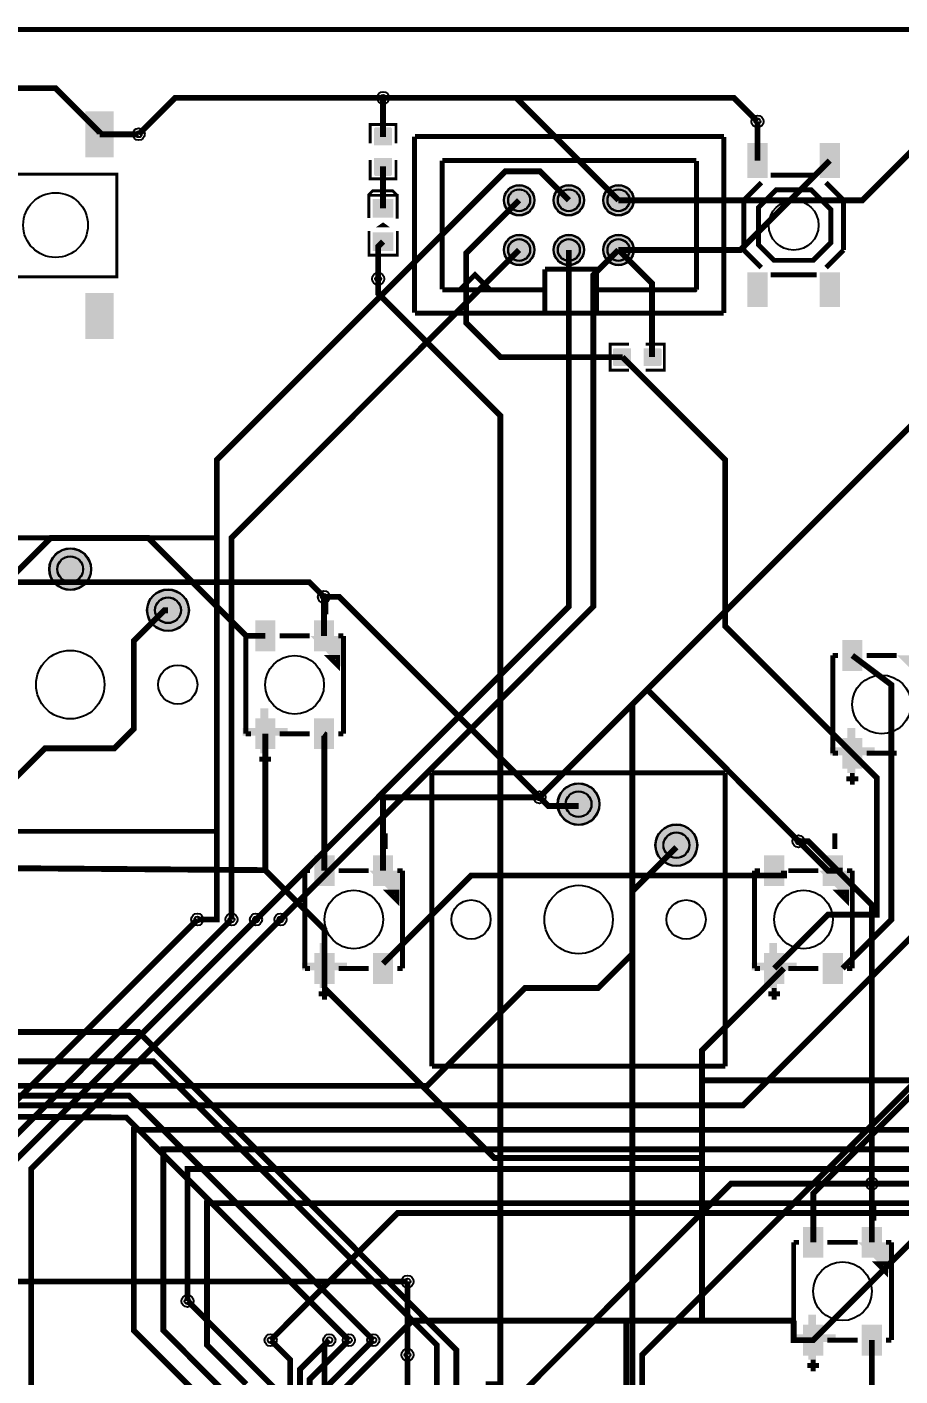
# Model space of a CAD drawing. Header units: millimetres. Extents: x -103 to 103, y -53 to 55.
# Drawn here: x -57.2 to -12.6, y -16.3 to 52.6 of the extents above; entities that cross this region are included whole.
import ezdxf

# ---------------------------------------------------------------- set-up
doc = ezdxf.new("R2010")
doc.units = ezdxf.units.MM
for name, color, linetype, true_color in [('BoardOutLine', 7, 'Continuous', 0xff00ff), ('BottomLayer', 7, 'Continuous', 0x0000ff), ('BottomSolderMaskLayer', 7, 'Continuous', 0xaa00ff), ('Document', 7, 'Continuous', 0xffffff), ('Hole', 7, 'Continuous', 0x222222), ('Inner1', 7, 'Continuous', 0x999966), ('Inner2', 7, 'Continuous', 0x008000), ('Multi-Layer', 7, 'Continuous', 0xc0c0c0), ('TopLayer', 7, 'Continuous', 0xff0000), ('TopPasteMaskLayer', 7, 'Continuous', 0x808080), ('TopSilkLayer', 7, 'Continuous', 0xffcc00), ('TopSolderMaskLayer', 7, 'Continuous', 0x800080)]:
    doc.layers.add(name, color=color, linetype=linetype, true_color=true_color)

msp = doc.modelspace()

# ---------------------------------------------------------------- hatches: boundary and pattern name
at = {"layer": 'BottomSolderMaskLayer'}
for points in [[(-32.827279654559284, 43.76987553975107, 1), (-31.252476504952988, 43.76987553975107, 1)], [(-30.28727457454915, 43.76987553975107, 1), (-28.712471424942855, 43.76987553975107, 1)], [(-27.74726949453902, 43.76987553975107, 1), (-26.172466344932722, 43.76987553975107, 1)], [(-32.827279654559284, 41.22987045974094, 1), (-31.252476504952988, 41.22987045974094, 1)], [(-30.28727457454915, 41.22987045974094, 1), (-28.712471424942855, 41.22987045974094, 1)], [(-27.74726949453902, 41.22987045974094, 1), (-26.172466344932722, 41.22987045974094, 1)], [(-56.0754000508001, 24.90982981965965, 1), (-53.9245999491999, 24.90982981965965, 1)], [(-51.0754000508001, 22.8100076200152, 1), (-48.9245999491999, 22.8100076200152, 1)], [(-30.07540005079999, 12.899923799847556, 1), (-27.924599949199784, 12.899923799847556, 1)], [(-25.075400050800102, 10.80010160020322, 1), (-22.924599949199898, 10.80010160020322, 1)]]:
    msp.add_hatch(color=256, dxfattribs=at).paths.add_polyline_path(points)
at = {"layer": 'Document'}
for points in [[(-42.624993649987346, 21.5), (-42.724993649987255, 21.5), (-42.624993649987346, 21.399999999999977), (-41.02499364998732, 19.799999999999955), (-41.02499364998732, 21.5)], [(-12.600000000000023, 20.5), (-12.699999999999932, 20.5), (-12.600000000000023, 20.399999999999977), (-10.999999999999886, 18.800000000000068), (-10.999999999999886, 20.5)], [(-45.2749809499619, 15.499999999999886), (-45.2749809499619, 17.799999999999955), (-44.97498094996183, 17.799999999999955), (-44.87498094996181, 17.799999999999955), (-44.87498094996181, 17.700000000000045), (-44.87498094996181, 15.499999999999886), (-45.2749809499619, 15.499999999999886)], [(-46.17500635001272, 16.799999999999955), (-46.17500635001272, 16.399999999999977), (-43.87498094996192, 16.399999999999977), (-43.87498094996192, 16.799999999999955)], [(-15.249987299974578, 14.5), (-15.249987299974578, 16.799999999999955), (-14.94998729997451, 16.799999999999955), (-14.8499872999746, 16.799999999999955), (-14.8499872999746, 16.699999999999932), (-14.8499872999746, 14.5), (-15.249987299974578, 14.5)], [(-16.1500127000254, 15.799999999999955), (-16.1500127000254, 15.399999999999977), (-13.8499872999746, 15.399999999999977), (-13.8499872999746, 15.799999999999955)], [(-39.60000000000002, 9.5), (-39.69999999999993, 9.5), (-39.60000000000002, 9.399999999999977), (-38, 7.7999999999999545), (-38, 9.5)], [(-16.600000000000023, 9.5), (-16.699999999999932, 9.5), (-16.600000000000023, 9.399999999999977), (-15, 7.7999999999999545), (-15, 9.5)], [(-42.24998729997458, 3.5), (-42.24998729997458, 5.800000000000068), (-41.94998729997451, 5.800000000000068), (-41.84998729997449, 5.800000000000068), (-41.84998729997449, 5.7000000000000455), (-41.84998729997449, 3.5), (-42.24998729997458, 3.5)], [(-19.24998729997469, 3.5), (-19.24998729997469, 5.800000000000068), (-18.949987299974623, 5.800000000000068), (-18.8499872999746, 5.800000000000068), (-18.8499872999746, 5.7000000000000455), (-18.8499872999746, 3.5), (-19.24998729997469, 3.5)], [(-43.1500127000254, 4.7999999999999545), (-43.1500127000254, 4.399999999999977), (-40.8499872999746, 4.399999999999977), (-40.8499872999746, 4.7999999999999545)], [(-20.150012700025286, 4.7999999999999545), (-20.150012700025286, 4.399999999999977), (-17.8499872999746, 4.399999999999977), (-17.8499872999746, 4.7999999999999545)], [(-14.600000000000023, -9.5), (-14.700000000000045, -9.5), (-14.600000000000023, -9.600000000000023), (-13, -11.200000000000045), (-13, -9.5)], [(-17.249987299974578, -15.5), (-17.249987299974578, -13.200000000000045), (-16.949987299974623, -13.200000000000045), (-16.8499872999746, -13.200000000000045), (-16.8499872999746, -13.299999999999955), (-16.8499872999746, -15.5), (-17.249987299974578, -15.5)], [(-18.1500127000254, -14.200000000000045), (-18.1500127000254, -14.600000000000023), (-15.8499872999746, -14.600000000000023), (-15.8499872999746, -14.200000000000045)]]:
    msp.add_hatch(color=256, dxfattribs=at).paths.add_polyline_path(points)
at = {"layer": 'Multi-Layer'}
for points in [[(-32.80187960375918, 43.76987553975107, 1), (-31.27787655575309, 43.76987553975107, 1)], [(-30.26187452374905, 43.76987553975107, 1), (-28.737871475742956, 43.76987553975107, 1)], [(-27.721869443738917, 43.76987553975107, 1), (-26.197866395732824, 43.76987553975107, 1)], [(-32.80187960375918, 41.22987045974094, 1), (-31.27787655575309, 41.22987045974094, 1)], [(-30.26187452374905, 41.22987045974094, 1), (-28.737871475742956, 41.22987045974094, 1)], [(-27.721869443738917, 41.22987045974094, 1), (-26.197866395732824, 41.22987045974094, 1)], [(-56.05, 24.90982981965965, 1), (-53.95, 24.90982981965965, 1)], [(-51.05, 22.8100076200152, 1), (-48.95, 22.8100076200152, 1)], [(-30.049999999999887, 12.899923799847556, 1), (-27.949999999999886, 12.899923799847556, 1)], [(-25.05, 10.80010160020322, 1), (-22.95, 10.80010160020322, 1)]]:
    msp.add_hatch(color=256, dxfattribs=at).paths.add_polyline_path(points)
at = {"layer": 'TopLayer'}
for points in [[(-54.20005080010162, 48.29311658623317), (-52.80005080010153, 48.29311658623317), (-52.80005080010153, 45.99309118618237), (-54.20005080010162, 45.99309118618237)], [(-38.56799593599192, 46.60000000000002), (-39.4320040640082, 46.60000000000002), (-39.4320040640082, 47.40647701295393), (-38.56799593599192, 47.40647701295393)], [(-20.350215900431863, 44.94998729997462), (-20.350215900431863, 46.6500127000254), (-19.35021590043175, 46.6500127000254), (-19.35021590043175, 44.94998729997462)], [(-16.649809499618982, 44.94998729997462), (-16.649809499618982, 46.6500127000254), (-15.649809499618982, 46.6500127000254), (-15.649809499618982, 44.94998729997462)], [(-38.56799593599192, 45.899974599949246), (-39.4320040640082, 45.899974599949246), (-39.4320040640082, 45.09349758699523), (-38.56799593599192, 45.09349758699523)], [(-39.5, 43.79987299974596), (-38.5, 43.79987299974596), (-38.5, 42.8999491998984), (-39.5, 42.8999491998984)], [(-39.5, 42.09987299974591), (-38.5, 42.09987299974591), (-38.5, 41.19994919989847), (-39.5, 41.19994919989847)], [(-20.350165100330173, 38.3499872999746), (-20.350165100330173, 40.05001270002538), (-19.350165100330173, 40.05001270002538), (-19.350165100330173, 38.3499872999746)], [(-16.64978409956825, 38.3499872999746), (-16.64978409956825, 40.05001270002538), (-15.649784099568137, 40.05001270002538), (-15.649784099568137, 38.3499872999746)], [(-54.20005080010162, 39.00690881381763), (-52.80005080010153, 39.00690881381763), (-52.80005080010153, 36.70688341376683), (-54.20005080010162, 36.70688341376683)], [(-26.35001270002533, 35.31798323596638), (-26.35001270002533, 36.18199136398266), (-27.156489712979464, 36.18199136398266), (-27.156489712979464, 35.31798323596638)], [(-25.649987299974555, 35.31798323596638), (-25.649987299974555, 36.18199136398266), (-24.843510287020536, 36.18199136398266), (-24.843510287020536, 35.31798323596638)], [(-45.523977647955235, 20.749428498857014), (-45.523977647955235, 22.250571501142986), (-44.525755651511304, 22.250571501142986), (-44.525755651511304, 20.749428498857014)], [(-42.52423164846323, 20.749428498857014), (-42.52423164846323, 22.250571501142986), (-41.5260096520193, 22.250571501142986), (-41.5260096520193, 20.749428498857014)], [(-15.498983997967912, 19.7494284988569), (-15.498983997967912, 21.250571501142986), (-14.50076200152398, 21.250571501142986), (-14.50076200152398, 19.7494284988569)], [(-45.523977647955235, 15.750698501396982), (-45.523977647955235, 17.249301498603018), (-44.525755651511304, 17.249301498603018), (-44.525755651511304, 15.750698501396982)], [(-42.52423164846323, 15.750698501396982), (-42.52423164846323, 17.249301498603018), (-41.5260096520193, 17.249301498603018), (-41.5260096520193, 15.750698501396982)], [(-15.498983997967912, 14.750698501396982), (-15.498983997967912, 16.249301498603018), (-14.50076200152398, 16.249301498603018), (-14.50076200152398, 14.750698501396982)], [(-42.49898399796791, 8.749428498857014), (-42.49898399796791, 10.250571501142986), (-41.50076200152398, 10.250571501142986), (-41.50076200152398, 8.749428498857014)], [(-39.49923799847602, 8.749428498857014), (-39.49923799847602, 10.250571501142986), (-38.501016002031974, 10.250571501142986), (-38.501016002031974, 8.749428498857014)], [(-19.498983997967912, 8.749428498857014), (-19.498983997967912, 10.250571501142986), (-18.50076200152398, 10.250571501142986), (-18.50076200152398, 8.749428498857014)], [(-16.49923799847602, 8.749428498857014), (-16.49923799847602, 10.250571501142986), (-15.501016002031974, 10.250571501142986), (-15.501016002031974, 8.749428498857014)], [(-42.49898399796791, 3.7506985013969825), (-42.49898399796791, 5.249301498602904), (-41.50076200152398, 5.249301498602904), (-41.50076200152398, 3.7506985013969825)], [(-39.49923799847602, 3.7506985013969825), (-39.49923799847602, 5.249301498602904), (-38.501016002031974, 5.249301498602904), (-38.501016002031974, 3.7506985013969825)], [(-19.498983997967912, 3.7506985013969825), (-19.498983997967912, 5.249301498602904), (-18.50076200152398, 5.249301498602904), (-18.50076200152398, 3.7506985013969825)], [(-16.49923799847602, 3.7506985013969825), (-16.49923799847602, 5.249301498602904), (-15.501016002031974, 5.249301498602904), (-15.501016002031974, 3.7506985013969825)], [(-17.498983997968026, -10.250571501142986), (-17.498983997968026, -8.749428498857014), (-16.50076200152398, -8.749428498857014), (-16.50076200152398, -10.250571501142986)], [(-14.49923799847602, -10.250571501142986), (-14.49923799847602, -8.749428498857014), (-13.501016002031974, -8.749428498857014), (-13.501016002031974, -10.250571501142986)], [(-17.498983997968026, -15.249301498603018), (-17.498983997968026, -13.750698501396982), (-16.50076200152398, -13.750698501396982), (-16.50076200152398, -15.249301498603018)], [(-14.49923799847602, -15.249301498603018), (-14.49923799847602, -13.750698501396982), (-13.501016002031974, -13.750698501396982), (-13.501016002031974, -15.249301498603018)]]:
    msp.add_hatch(color=256, dxfattribs=at).paths.add_polyline_path(points)
at = {"layer": 'TopPasteMaskLayer'}
for points in [[(-54.20005080010162, 48.29311658623317), (-52.80005080010153, 48.29311658623317), (-52.80005080010153, 45.99309118618237), (-54.20005080010162, 45.99309118618237)], [(-39.44998729997462, 47.44500889001779), (-39.44998729997462, 46.64500889001772), (-39.39997459994913, 46.594996189992344), (-39.172009144018375, 46.594996189992344), (-39.172009144018375, 46.96499872999743), (-38.842011684023305, 46.96499872999743), (-38.842011684023305, 46.594996189992344), (-38.59997459994918, 46.594996189992344), (-38.54998729997453, 46.64500889001772), (-38.54998729997453, 47.44500889001779), (-38.59997459994918, 47.49499618999232), (-39.39997459994913, 47.49499618999232)], [(-20.350215900431863, 44.94998729997462), (-20.350215900431863, 46.6500127000254), (-19.35021590043175, 46.6500127000254), (-19.35021590043175, 44.94998729997462)], [(-16.649809499618982, 44.94998729997462), (-16.649809499618982, 46.6500127000254), (-15.649809499618982, 46.6500127000254), (-15.649809499618982, 44.94998729997462)], [(-39.39997459994913, 45.89499618999241), (-39.172009144018375, 45.89499618999241), (-39.172009144018375, 45.51501143002281), (-38.842011684023305, 45.51501143002281), (-38.842011684023305, 45.89499618999241), (-38.59997459994918, 45.89499618999241), (-38.54998729997453, 45.845008890017766), (-38.54998729997453, 45.055016510033056), (-38.59997459994918, 45.005003810007565), (-39.39997459994913, 45.005003810007565), (-39.44998729997462, 45.055016510033056), (-39.44998729997462, 45.845008890017766)], [(-39.5, 43.79987299974596), (-38.5, 43.79987299974596), (-38.5, 42.8999491998984), (-39.5, 42.8999491998984)], [(-39.5, 42.09987299974591), (-38.5, 42.09987299974591), (-38.5, 41.19994919989847), (-39.5, 41.19994919989847)], [(-20.350165100330173, 38.3499872999746), (-20.350165100330173, 40.05001270002538), (-19.350165100330173, 40.05001270002538), (-19.350165100330173, 38.3499872999746)], [(-16.64978409956825, 38.3499872999746), (-16.64978409956825, 40.05001270002538), (-15.649784099568137, 40.05001270002538), (-15.649784099568137, 38.3499872999746)], [(-54.20005080010162, 39.00690881381763), (-52.80005080010153, 39.00690881381763), (-52.80005080010153, 36.70688341376683), (-54.20005080010162, 36.70688341376683)], [(-26.354991109982166, 36.149961899923824), (-26.354991109982166, 35.92199644399284), (-26.734975869951768, 35.92199644399284), (-26.734975869951768, 35.591998983997996), (-26.354991109982166, 35.591998983997996), (-26.354991109982166, 35.349961899923755), (-26.40497840995681, 35.29997459994922), (-27.194970789941635, 35.29997459994922), (-27.244983489967012, 35.349961899923755), (-27.244983489967012, 36.149961899923824), (-27.194970789941635, 36.1999745999492), (-26.40497840995681, 36.1999745999492)], [(-24.80497840995679, 36.1999745999492), (-25.604978409956743, 36.1999745999492), (-25.654991109982234, 36.149961899923824), (-25.654991109982234, 35.92199644399284), (-25.284988569977145, 35.92199644399284), (-25.284988569977145, 35.591998983997996), (-25.654991109982234, 35.591998983997996), (-25.654991109982234, 35.349961899923755), (-25.604978409956743, 35.29997459994922), (-24.80497840995679, 35.29997459994922), (-24.754991109982143, 35.349961899923755), (-24.754991109982143, 36.149961899923824)], [(-45.523977647955235, 20.749428498857014), (-45.523977647955235, 22.250571501142986), (-44.525755651511304, 22.250571501142986), (-44.525755651511304, 20.749428498857014)], [(-42.52423164846323, 20.749428498857014), (-42.52423164846323, 22.250571501142986), (-41.5260096520193, 22.250571501142986), (-41.5260096520193, 20.749428498857014)], [(-15.498983997967912, 19.7494284988569), (-15.498983997967912, 21.250571501142986), (-14.50076200152398, 21.250571501142986), (-14.50076200152398, 19.7494284988569)], [(-45.523977647955235, 15.750698501396982), (-45.523977647955235, 17.249301498603018), (-44.525755651511304, 17.249301498603018), (-44.525755651511304, 15.750698501396982)], [(-42.52423164846323, 15.750698501396982), (-42.52423164846323, 17.249301498603018), (-41.5260096520193, 17.249301498603018), (-41.5260096520193, 15.750698501396982)], [(-15.498983997967912, 14.750698501396982), (-15.498983997967912, 16.249301498603018), (-14.50076200152398, 16.249301498603018), (-14.50076200152398, 14.750698501396982)], [(-42.49898399796791, 8.749428498857014), (-42.49898399796791, 10.250571501142986), (-41.50076200152398, 10.250571501142986), (-41.50076200152398, 8.749428498857014)], [(-39.49923799847602, 8.749428498857014), (-39.49923799847602, 10.250571501142986), (-38.501016002031974, 10.250571501142986), (-38.501016002031974, 8.749428498857014)], [(-19.498983997967912, 8.749428498857014), (-19.498983997967912, 10.250571501142986), (-18.50076200152398, 10.250571501142986), (-18.50076200152398, 8.749428498857014)], [(-16.49923799847602, 8.749428498857014), (-16.49923799847602, 10.250571501142986), (-15.501016002031974, 10.250571501142986), (-15.501016002031974, 8.749428498857014)], [(-42.49898399796791, 3.7506985013969825), (-42.49898399796791, 5.249301498602904), (-41.50076200152398, 5.249301498602904), (-41.50076200152398, 3.7506985013969825)], [(-39.49923799847602, 3.7506985013969825), (-39.49923799847602, 5.249301498602904), (-38.501016002031974, 5.249301498602904), (-38.501016002031974, 3.7506985013969825)], [(-19.498983997967912, 3.7506985013969825), (-19.498983997967912, 5.249301498602904), (-18.50076200152398, 5.249301498602904), (-18.50076200152398, 3.7506985013969825)], [(-16.49923799847602, 3.7506985013969825), (-16.49923799847602, 5.249301498602904), (-15.501016002031974, 5.249301498602904), (-15.501016002031974, 3.7506985013969825)], [(-17.498983997968026, -10.250571501142986), (-17.498983997968026, -8.749428498857014), (-16.50076200152398, -8.749428498857014), (-16.50076200152398, -10.250571501142986)], [(-14.49923799847602, -10.250571501142986), (-14.49923799847602, -8.749428498857014), (-13.501016002031974, -8.749428498857014), (-13.501016002031974, -10.250571501142986)], [(-17.498983997968026, -15.249301498603018), (-17.498983997968026, -13.750698501396982), (-16.50076200152398, -13.750698501396982), (-16.50076200152398, -15.249301498603018)], [(-14.49923799847602, -15.249301498603018), (-14.49923799847602, -13.750698501396982), (-13.501016002031974, -13.750698501396982), (-13.501016002031974, -15.249301498603018)]]:
    msp.add_hatch(color=256, dxfattribs=at).paths.add_polyline_path(points)
at = {"layer": 'TopSilkLayer'}
msp.add_hatch(color=256, dxfattribs=at).paths.add_polyline_path([(-39.359994919989845, 42.38999237998473), (-38.640081280162576, 42.37993395986791), (-39.00007620015231, 42.639928879857735)])
at = {"layer": 'TopSolderMaskLayer'}
for points in [[(-54.2254480859192, 48.31851916158257), (-52.774647984318904, 48.31851916158257), (-52.774647984318904, 45.96769309892056), (-54.2254480859192, 45.96769309892056)], [(-38.54078393863699, 46.57628751137088), (-39.45921606136312, 46.57628751137088), (-39.45921606136312, 47.430182034493896), (-38.54078393863699, 47.430182034493896)], [(-20.365159383829223, 44.90680140715119), (-20.365159383829223, 46.69318827024745), (-19.335276971123108, 46.69318827024745), (-19.335276971123108, 44.90680140715119)], [(-16.664749187942334, 44.90680140715119), (-16.664749187942334, 46.69318827024745), (-15.634866775236446, 46.69318827024745), (-15.634866775236446, 44.90680140715119)], [(-38.54078393863699, 45.923678128071174), (-39.45921606136312, 45.923678128071174), (-39.45921606136312, 45.06978360494827), (-38.54078393863699, 45.06978360494827)], [(-32.827279654559284, 43.76987553975107, 1), (-31.252476504952988, 43.76987553975107, 1)], [(-30.28727457454915, 43.76987553975107, 1), (-28.712471424942855, 43.76987553975107, 1)], [(-27.74726949453902, 43.76987553975107, 1), (-26.172466344932722, 43.76987553975107, 1)], [(-39.525400050800044, 43.82526731528196), (-38.474599949199956, 43.82526731528196), (-38.474599949199956, 42.8745434138342), (-39.525400050800044, 42.8745434138342)], [(-39.525400050800044, 42.12526874909804), (-38.474599949199956, 42.12526874909804), (-38.474599949199956, 41.17454484765028), (-39.525400050800044, 41.17454484765028)], [(-32.827279654559284, 41.22987045974094, 1), (-31.252476504952988, 41.22987045974094, 1)], [(-30.28727457454915, 41.22987045974094, 1), (-28.712471424942855, 41.22987045974094, 1)], [(-27.74726949453902, 41.22987045974094, 1), (-26.172466344932722, 41.22987045974094, 1)], [(-20.365107065697885, 38.30681172975255), (-20.365107065697885, 40.09319859284881), (-19.335224652991997, 40.09319859284881), (-19.335224652991997, 38.30681172975255)], [(-16.66472302887678, 38.30681172975255), (-16.66472302887678, 40.09319859284881), (-15.634840616170777, 40.09319859284881), (-15.634840616170777, 38.30681172975255)], [(-54.2254480859192, 39.03230690107944), (-52.774647984318904, 39.03230690107944), (-52.774647984318904, 36.68148083841743), (-54.2254480859192, 36.68148083841743)], [(-26.324605449437627, 35.292578704912785), (-26.324605449437627, 36.20738693452927), (-27.181882563991962, 36.20738693452927), (-27.181882563991962, 35.292578704912785)], [(-25.67539455056226, 35.292578704912785), (-25.67539455056226, 36.20738693452927), (-24.818117436008038, 36.20738693452927), (-24.818117436008038, 35.292578704912785)], [(-56.0754000508001, 24.90982981965965, 1), (-53.9245999491999, 24.90982981965965, 1)], [(-51.0754000508001, 22.8100076200152, 1), (-48.9245999491999, 22.8100076200152, 1)], [(-45.54088004735149, 20.711305841966578), (-45.54088004735149, 22.288707061285095), (-44.50885153168156, 22.288707061285095), (-44.50885153168156, 20.711305841966578)], [(-42.54113404785949, 20.711305841966578), (-42.54113404785949, 22.288707061285095), (-41.50910553218955, 22.288707061285095), (-41.50910553218955, 20.711305841966578)], [(-15.515891558664862, 19.711305841966464), (-15.515891558664862, 21.288707061285095), (-14.483863042994926, 21.288707061285095), (-14.483863042994926, 19.711305841966464)], [(-45.54088004735149, 15.712640360764567), (-45.54088004735149, 17.28737254248699), (-44.50885153168156, 17.28737254248699), (-44.50885153168156, 15.712640360764567)], [(-42.54113404785949, 15.712640360764567), (-42.54113404785949, 17.28737254248699), (-41.50910553218955, 17.28737254248699), (-41.50910553218955, 15.712640360764567)], [(-15.515891558664862, 14.712627457513008), (-15.515891558664862, 16.287359639235433), (-14.483863042994926, 16.287359639235433), (-14.483863042994926, 14.712627457513008)], [(-30.07540005079999, 12.899923799847556, 1), (-27.924599949199784, 12.899923799847556, 1)], [(-25.075400050800102, 10.80010160020322, 1), (-22.924599949199898, 10.80010160020322, 1)], [(-42.51589155866486, 8.711305841966578), (-42.51589155866486, 10.288707061285095), (-41.483863042994926, 10.288707061285095), (-41.483863042994926, 8.711305841966578)], [(-39.516145559172855, 8.711305841966578), (-39.516145559172855, 10.288707061285095), (-38.48411704350292, 10.288707061285095), (-38.48411704350292, 8.711305841966578)], [(-19.515891558664862, 8.711305841966578), (-19.515891558664862, 10.288707061285095), (-18.483863042994926, 10.288707061285095), (-18.483863042994926, 8.711305841966578)], [(-16.516136957005074, 8.711305841966578), (-16.516136957005074, 10.288707061285095), (-15.484108441335138, 10.288707061285095), (-15.484108441335138, 8.711305841966578)], [(-42.51589155866486, 3.7126403607646807), (-42.51589155866486, 5.287372542486992), (-41.483863042994926, 5.287372542486992), (-41.483863042994926, 3.7126403607646807)], [(-39.516145559172855, 3.7126403607646807), (-39.516145559172855, 5.287372542486992), (-38.48411704350292, 5.287372542486992), (-38.48411704350292, 3.7126403607646807)], [(-19.515891558664862, 3.7126403607646807), (-19.515891558664862, 5.287372542486992), (-18.483863042994926, 5.287372542486992), (-18.483863042994926, 3.7126403607646807)], [(-16.516136957005074, 3.7126403607646807), (-16.516136957005074, 5.287372542486992), (-15.484108441335138, 5.287372542486992), (-15.484108441335138, 3.7126403607646807)], [(-17.515891558664862, -10.288694158033422), (-17.515891558664862, -8.711292938714905), (-16.483863042994813, -8.711292938714905), (-16.483863042994813, -10.288694158033422)], [(-14.51614555917297, -10.288694158033422), (-14.51614555917297, -8.711292938714905), (-13.484117043502806, -8.711292938714905), (-13.484117043502806, -10.288694158033422)], [(-17.515891558664862, -15.287359639235433), (-17.515891558664862, -13.712627457513008), (-16.483863042994813, -13.712627457513008), (-16.483863042994813, -15.287359639235433)], [(-14.51614555917297, -15.287359639235433), (-14.51614555917297, -13.712627457513008), (-13.484117043502806, -13.712627457513008), (-13.484117043502806, -15.287359639235433)]]:
    msp.add_hatch(color=256, dxfattribs=at).paths.add_polyline_path(points)

# ---------------------------------------------------------------- linework, layer by layer
at = {"layer": 'BoardOutLine', "const_width": 0.25400050800101603}
msp.add_lwpolyline([(-102.5, 52.5), (102.5, 52.5), (102.5, -52.5), (-102.5, -52.5), (-102.5, 52.5)], close=True, dxfattribs=at)
at = {"layer": 'BottomLayer', "const_width": 0.30000000000000004}
for points in [[(-51.5, 47.1430022860045), (-49.63957327914659, 49.00342900685803), (-39, 49.00342900685803)], [(-39, 49.00342900685803), (-32.193421386842715, 49.00342900685803), (-26.95986791973587, 43.76987553975107)], [(-19.850139700279442, 47.80022860045722), (-21.053340106680253, 49.00342900685803), (-32.35824231648462, 49.00342900685803)], [(-11.750063500126998, 46.49669799339597), (-14.476885953771898, 43.76987553975107), (-26.95986791973587, 43.76987553975107)], [(-31.00076200152398, 13.25120650241297), (-9.748539497079037, 34.50088900177798), (8.483616967233957, 34.50088900177798)], [(-42.02438404876807, 23.500127000253997), (-42.77442214884434, 24.250190500380995), (-65, 24.250190500380995)], [(-37.74955549911101, -11.501143002286085), (-73.500127000254, -11.501143002286085), (-99.75107950215897, 14.749809499619005), (-99.75107950215897, 21.750063500127), (-98.00101600203197, 23.500127000253997), (-97.000254000508, 23.500127000253997)], [(-31.00025400050788, 13.250190500380995), (-41.250063500127, 23.5), (-42.02512065024132, 23.5)], [(-42.02438404876807, 22.075184150368273), (-42.02438404876807, 23.500127000253997)], [(-17.74955549911101, 11.00076200152398), (-25.488950977901936, 18.763017526035014)], [(-14.000508001015987, -6.499872999746003), (-14.000508001015987, 7.749555499111011), (-17.251714503428957, 11.00076200152398), (-17.74955549911101, 11.00076200152398)], [(-34.19989839979678, -19.499745999492006), (-21.19951739903479, -6.499364998730016), (-14.00076200152398, -6.499364998730016)], [(-14.000508001015987, -6.499872999746003), (-4.68122936245868, -6.499872999746003)]]:
    msp.add_lwpolyline(points, dxfattribs=at)
at = {"layer": 'BottomSolderMaskLayer'}
for centre, radius in [((-32.039878079756136, 43.76987553975107), 0.7874015748031498), ((-32.040005080010246, 43.77000254000518), 0.5682414698162731), ((-29.499872999746003, 43.76987553975107), 0.7874015748031498), ((-29.5, 43.77000254000518), 0.5682414698162731), ((-26.95986791973587, 43.76987553975107), 0.7874015748031498), ((-26.959994919989867, 43.77000254000518), 0.5682414698162731), ((-32.039878079756136, 41.22987045974094), 0.7874015748031498), ((-32.040005080010246, 41.229997459994934), 0.5682414698162731), ((-29.499872999746003, 41.22987045974094), 0.7874015748031498), ((-29.5, 41.229997459994934), 0.5682414698162731), ((-26.95986791973587, 41.22987045974094), 0.7874015748031498), ((-26.959994919989867, 41.229997459994934), 0.5682414698162731), ((-55, 24.90982981965965), 1.0754000508001016), ((-55, 24.910007620015335), 0.665736848217168), ((-50, 22.8100076200152), 1.0754000508001016), ((-50, 22.8100076200152), 0.665736848217168), ((-28.999999999999886, 12.899923799847556), 1.0754000508001016), ((-28.999999999999886, 12.899999999999977), 0.665736848217168), ((-24, 10.80010160020322), 1.0754000508001016), ((-24, 10.799999999999955), 0.665736848217168)]:
    msp.add_circle(centre, radius, dxfattribs=at)
at = {"layer": 'Hole'}
for centre in [(-39, 49.00330200660403), (-19.850139700279442, 47.80010160020311), (-51.499872999746, 47.1430022860045), (-39.249936499873, 39.750063500127), (-42.02514605029205, 23.49987299974589), (-31.00025400050788, 13.250190500380995), (-17.750571501142986, 11.00076200152398), (-48.499872999746, 7), (-46.750063500127, 7), (-45.49987299974589, 7), (-44.249936499873, 7), (-14.00076200152398, -6.499364998730016), (-37.74955549911101, -11.501143002286085), (-49, -12.50012700025411), (-44.750063500127, -14.500127000253997), (-41.750063500127, -14.500127000253997), (-40.750063500127, -14.500127000253997), (-39.499872999746, -14.500127000253997), (-37.74955549911101, -15.250190500380995)]:
    msp.add_circle(centre, 0.15240030480060962, dxfattribs=at)
at = {"layer": 'Inner1', "const_width": 0.30000000000000004}
for points in [[(-29.49961899923801, 43.76936753873508), (-30.98044196088381, 45.250190500380995), (-32.75082550165098, 45.250190500380995), (-47.5006350012701, 30.50038100076199), (-47.5006350012701, 7.000254000507994), (-48.49885699771403, 7.000254000507994)], [(-32.03990347980687, 41.22987045974094), (-46.750063500127, 26.51971043942092), (-46.750063500127, 7)], [(-29.499898399796734, 41.22987045974094), (-29.499898399796734, 22.99997459994927), (-45.49987299974589, 7)], [(-26.9598933197866, 41.22987045974094), (-28.24998729997469, 39.93977647955296), (-28.24998729997469, 22.999949199898424), (-44.249936499873, 7)], [(-46.50749301498604, -17.75463550927111), (-50.24130048260099, -13.995427990856001), (-50.24130048260099, -4.749809499619005), (-8.498856997714029, -4.749809499619005), (17.24917449834902, 21.00076200152398), (53.749047498095024, 21.00076200152398), (55.99949199898401, 23.25120650241297), (55.99949199898401, 31.000762001524095), (57.8105156210313, 32.80924561849122), (58.0010160020322, 32.80924561849122)], [(-49.000025400050845, -12.499974599949155), (-49.000025400050845, -5.749987299974691), (-7.499949199898424, -5.749987299974691), (16.256032512065076, 18.00863601727201), (81.5, 18), (85.25001270002531, 21.750012700025422), (85.25001270002531, 27.5), (86.56012192024377, 28.810109220218465), (87, 28.810109220218465)], [(-52.499872999746, -27.249936499873), (-61.08991617983236, -18.659893319786647), (-61.08991617983236, 10.947548895097839), (-56.287477774955505, 15.749987299974578), (-52.74998729997458, 15.749987299974578), (-51.74998729997458, 16.749987299974578), (-51.74998729997458, 21.249987299974578), (-50.18986537973069, 22.81010922021835), (-50, 22.81010922021835)], [(-47.00002540005073, -18.750088900177843), (-51.74998729997458, -14.000101600203152), (-51.74998729997458, -3.7500381000761536), (-8.750038100076154, -3.7500381000761536), (17, 22)], [(-51.99898399796791, -22.750825501651093), (-58.001016002031974, -16.74879349758703), (-58.001016002031974, -2.499364998730016), (-20.589281178562373, -2.499364998730016), (-4.08940817881637, 14.000508001015987), (-0.5003810007619904, 14.000508001015987), (1.249682499365008, 15.7505715011431), (1.249682499365008, 20.50038100076199), (2.451104902209863, 21.699263398526796)], [(-45.99949199898401, -16.751333502666967), (-48.001016002031974, -14.749809499619005), (-48.001016002031974, -7.500635001270098), (-2.7508255016509793, -7.500635001270098), (20.50038100076199, 15.7505715011431), (47.000254000507994, 15.7505715011431), (47.000254000507994, 7.000254000507994), (50.1905003810009, 3.810007620015199), (55.99949199898401, 3.810007620015199)], [(-52.999974599949155, -25.249987299974578), (-59.999999999999886, -18.250012700025422), (-59.999999999999886, -1.5), (-36.75001270002542, -1.5), (-31.750012700025422, 3.5), (-27.999949199898424, 3.5), (-26.249987299974578, 5.249987299974578), (-26.249987299974578, 8.450038100076199), (-24, 10.70002540005089)], [(-44.74980949961889, -14.500889001778091), (-38.249936499873, -8.001016002031974), (-2.250444500888989, -8.001016002031974), (0, -5.750571501142986), (1.5011430022859713, -5.750571501142986), (3.749047498095024, -8.001016002031974), (16.908813817627788, -8.001016002031974), (20.660401320802748, -4.249428498857014), (24.000508001015987, -4.249428498857014), (26.250952501905203, -1.9989839979680255), (26.250952501905203, 2.250444500888989), (27.8105156210313, 3.810007620015199), (28.001016002031974, 3.810007620015199)], [(-41.750063500127, -14.500889001778091), (-41.99898399796791, -14.749809499619005), (-41.99898399796791, -18.001016002031974), (78.249936499873, -18.001016002031974), (83.2512065024132, -12.999745999492006), (83.25001270002531, -3), (85.00000000000023, -1.1898907797815355)], [(-37.74955549911101, -11.501143002286085), (-37.74955549911101, -15.250190500380995)]]:
    msp.add_lwpolyline(points, dxfattribs=at)
at = {"layer": 'Inner2', "const_width": 0.30000000000000004}
for points in [[(-73.62407924815852, 45.142875285750506), (-68.24998729997469, 39.768783337566674), (-68.24998729997469, -2), (-52, -2), (-39.5, -14.5)], [(-66.00459740919473, 45.143510287020604), (-65.99951739903474, -0.2489204978410271), (-50.74930149860302, -0.2489204978410271), (-36.249936499873, -14.74828549657093), (-36.249936499873, -23.750063500127)], [(-57.999974599949155, 45), (-64.24996189992373, 38.75001270002531), (-64.24996189992373, 1.2499618999238464), (-51.499974599949155, 1.2499618999238464), (-35.25001270002542, -14.999974599949269), (-35.25001270002542, -21.99992379984758), (-35.249936499873, -22)], [(-46.250952501904976, -33.25120650241297), (-26.250952501904976, -33.25120650241297), (-26.250952501904976, 18.001016002031974), (-4.249428498857014, 40)], [(-33.749072898145755, -16.748768097536185), (-32.99972059944116, -16.748768097536185), (-32.99972059944116, 32.750800101600134), (-39.249936499873, 39.001016002031974), (-39.249936499873, 39.750063500127)], [(-45.49911099822202, -34.0005080010161), (-45.250190500380995, -33.749047498095024), (-25.750571501142986, -33.749047498095024), (-25.750571501142986, -15.252730505461045), (0.7493014986030175, 11.247142494285072), (0.7493014986030175, 34.749809499619005), (-1.498602997206035, 37.000254000507994), (-1.249682499365008, 37.000254000507994)], [(-40.750063500127, -14.500127000253997), (-52.1295402590805, -3.120396240792502), (-69.5, -3)]]:
    msp.add_lwpolyline(points, dxfattribs=at)
at = {"layer": 'Multi-Layer'}
for centre, radius in [((-39, 49.00330200660403), 0.31000762001524007), ((-19.850139700279442, 47.80010160020311), 0.31000762001524007), ((-51.499872999746, 47.1430022860045), 0.31000762001524007), ((-32.039878079756136, 43.76987553975107), 0.7620015240030481), ((-32.040005080010246, 43.77000254000518), 0.5499110998221998), ((-29.499872999746003, 43.76987553975107), 0.7620015240030481), ((-29.5, 43.77000254000518), 0.5499110998221998), ((-26.95986791973587, 43.76987553975107), 0.7620015240030481), ((-26.959994919989867, 43.77000254000518), 0.5499110998221998), ((-32.039878079756136, 41.22987045974094), 0.7620015240030481), ((-32.040005080010246, 41.229997459994934), 0.5499110998221998), ((-29.499872999746003, 41.22987045974094), 0.7620015240030481), ((-29.5, 41.229997459994934), 0.5499110998221998), ((-26.95986791973587, 41.22987045974094), 0.7620015240030481), ((-26.959994919989867, 41.229997459994934), 0.5499110998221998), ((-39.249936499873, 39.750063500127), 0.31000762001524007), ((-55, 24.90982981965965), 1.05), ((-55, 24.910007620015335), 0.6500127000254001), ((-50, 22.8100076200152), 1.05), ((-50, 22.8100076200152), 0.6500127000254001), ((-42.02514605029205, 23.49987299974589), 0.31000762001524007), ((-55, 19.009906019812092), 1.7500127000254002), ((-49.499872999746, 19.009906019812092), 1), ((-28.999999999999886, 12.899923799847556), 1.05), ((-31.00025400050788, 13.250190500380995), 0.31000762001524007), ((-28.999999999999886, 12.899999999999977), 0.6500127000254001), ((-24, 10.80010160020322), 1.05), ((-24, 10.799999999999955), 0.6500127000254001), ((-17.750571501142986, 11.00076200152398), 0.31000762001524007), ((-28.999999999999886, 7), 1.7500127000254002), ((-34.499872999746, 7), 1), ((-23.49987299974589, 7), 1), ((-48.499872999746, 7), 0.31000762001524007), ((-46.750063500127, 7), 0.31000762001524007), ((-45.49987299974589, 7), 0.31000762001524007), ((-44.249936499873, 7), 0.31000762001524007), ((-14.00076200152398, -6.499364998730016), 0.31000762001524007), ((-37.74955549911101, -11.501143002286085), 0.31000762001524007), ((-49, -12.50012700025411), 0.31000762001524007), ((-44.750063500127, -14.500127000253997), 0.31000762001524007), ((-41.750063500127, -14.500127000253997), 0.31000762001524007), ((-40.750063500127, -14.500127000253997), 0.31000762001524007), ((-39.499872999746, -14.500127000253997), 0.31000762001524007), ((-37.74955549911101, -15.250190500380995), 0.31000762001524007)]:
    msp.add_circle(centre, radius, dxfattribs=at)
at = {"layer": 'TopLayer', "const_width": 0.30000000000000004}
for points in [[(-61.50419100838201, 47.1430022860045), (-59.147193294386625, 49.5), (-55.74998729997458, 49.5), (-53.500127000254, 47.25013970027942), (-53.500127000254, 47.1430022860045)], [(-38.99900939801876, 47.00307340614688), (-38.99900939801876, 49.00304800609604)], [(-19.849657099314186, 45.79994919989849), (-19.849657099314186, 47.80012700025395)], [(-53.500431800863566, 47.14297688595377), (-51.50030480060957, 47.14297688595377)], [(-39, 45.496824993649966), (-39, 43.35001270002533)], [(-26.95986791973587, 41.22987045974094), (-20.72009144018284, 41.22987045974094), (-16.149860299720558, 45.80010160020322)], [(-32.039878079756136, 43.76987553975107), (-34.74998729997458, 41.05976631953263), (-34.74998729997458, 37.5), (-33.00005080010169, 35.750063500127), (-26.753314706629453, 35.750063500127)], [(-39.249936499873, 39.750063500127), (-39.249936499873, 41.40005080010167), (-39, 41.6500127000254)], [(-26.95986791973587, 41.22987045974094), (-25.24683769367539, 39.516840233680455), (-25.24683769367539, 35.750063500127)], [(-26.753873507747016, 35.750571501142986), (-21.50114300228597, 30.497840995682054), (-21.50114300228597, 22.00152400304796), (-14.998729997460032, 15.499110998222022)], [(-65.00127000253997, 16.499872999746003), (-65.00127000253997, 17.500635001269984), (-55.9994919989839, 26.499872999746003), (-51.00076200152398, 26.499872999746003), (-45.99949199898401, 21.50114300228597), (-45.02413004826019, 21.50114300228597)], [(-42.025019050038054, 21.49964439928874), (-42.025019050038054, 23.499923799847693)], [(-15.499110998222022, 4.500889001777978), (-12.999745999491893, 7.000254000507994), (-12.999745999491893, 18.99923799847602), (-14.999745999492006, 20.499872999746003)], [(-73.999745999492, 16.499872999746003), (-67.19550419100835, 9.69563119126235), (-45.02413004826019, 9.525019050038054)], [(-45.02413004826019, 16.499872999746003), (-45.02413004826019, 9.525019050038054), (-41.99898399796791, 6.499872999746003), (-41.99898399796791, 3.500127000253997)], [(-42.03708407416809, 16.499872999746003), (-41.999745999492006, 16.47449834899669), (-41.999745999492006, 9.499872999746003)], [(-18.99923799847602, 4.500889001777978), (-16.248412496824926, 7.249174498349021), (-13.749047498095024, 7.249174498349021), (-13.749047498095024, 14.249428498857014), (-14.998729997460032, 15.499110998222022)], [(-39, 9.500025400050845), (-39, 13.250190500380995), (-31.00025400050788, 13.250190500380995)], [(-31.00022860045715, 13.250317500634992), (-30.549733299466652, 12.799847599695227), (-28.999999999999886, 12.799847599695227)], [(-15.499847599695158, 9.499847599695158), (-16.249657099314277, 9.499847599695158), (-17.750571501142986, 11.00076200152398)], [(-38.99923799847602, 4.749809499618891), (-34.50088900177798, 9.250698501396982), (-18.498856997713915, 9.250698501396982), (-18.498856997713915, 9.49961899923801)], [(-48.499872999746, 7), (-61, -5.500127000253997), (-61, -23.750038100076267)], [(-46.750063500127, 7), (-59.999999999999886, -6.249936499873115), (-59.999999999999886, -24.5)], [(-45.49987299974589, 7), (-58.749961899923846, -6.250088900177843), (-58.749961899923846, -25.50002540005073)], [(-44.249936499873, 7), (-56.999974599949155, -5.750038100076267), (-56.999974599949155, -26.749987299974578)], [(8.001016002031974, 5.999491998984013), (0.7840487680975912, -1.2174752349504843), (-22.688265176530308, -1.2174752349504843)], [(-22.688265176530308, -13.500101600203152), (-22.688265176530308, 0.3112268224537047), (-18.49961899923801, 4.499872999746003)], [(-41.999745999492006, 3.499872999746003), (-33.31122682245359, -5.188646177292412), (-22.688265176530308, -5.188646177292412)], [(9, -14.500127000253997), (8.250012700025536, -13.750012700025422), (3.9040132080265266, -9.154178308356677), (3.9040132080265266, -7.404089408178834), (-1.498602997206035, -1.9990093980188703), (-11.98882397764794, -1.9990093980188703), (-16.992633985267958, -7.0002794005588385), (-16.992633985267958, -8.509017018034001), (-16.992633985267958, -9.49961899923801)], [(-17.99847599695204, -13.500127000253997), (-17.99847599695204, -14.500889001778091), (-17.000254000507994, -14.500889001778091), (-5.750571501142986, -3.2512065024130834), (-1.5011430022859713, -3.2512065024130834), (3.29438658877325, -8.044196088392255), (3.29438658877325, -9.79425958851914), (6, -12.750012700025422), (6.000254000507994, -14.500127000253997)], [(-14, -9.500127000253997), (-13.999974599949269, -6.499872999746003)], [(-44.24998729997458, -21.750038100076154), (-44.24998729997458, -17.25013970027942), (-49, -12.50012700025411)], [(-40, -15.999491998984013), (-37.500635001269984, -13.500127000253997), (-17.99847599695204, -13.500127000253997)], [(-36.750063500127, -31.550012700025377), (-33.05001270002549, -31.550012700025377), (-26.5, -25.000000000000114), (-26.565201930403873, -24.934798069596127), (-26.565201930403873, -13.500127000253997)], [(-43.75008890017773, -21.750038100076154), (-43.75008890017773, -15.500101600203266), (-44.750063500127, -14.500127000253997)], [(-43.24998729997458, -21.750012700025422), (-43.24998729997458, -16.000000000000114), (-41.74998729997469, -14.5)], [(-42.75008890017784, -21.750038100076154), (-42.75008890017784, -16.50015240030484), (-40.750063500127, -14.500127000253997)], [(-42.24996189992373, -21.750038100076154), (-42.24996189992373, -17.25021590043184), (-39.499872999746, -14.500127000253997)], [(-14, -14.500127000253997), (-14.000508001015987, -30.248920497841027), (-1.7500635001269984, -42.499364998730016), (-0.5003810007619904, -42.499364998730016)], [(-37.750063500127, -22.500127000253997), (-37.750063500127, -15.250673101346251), (-37.749580899161856, -15.250190500380995)], [(-41.750114300228574, -21.750012700025422), (-41.750114300228574, -17.750114300228574), (-40, -16.000000000000114)]]:
    msp.add_lwpolyline(points, dxfattribs=at)
at = {"layer": 'TopSilkLayer'}
for points, const_width in [([(-38.33939547879095, 46.67620015240027), (-38.33939547879095, 47.6350774701549), (-39.66060452120894, 47.6350774701549), (-39.66060452120894, 46.67620015240027)], 0.15240030480060962), ([(-37.39941579883157, 38.021209042418036), (-37.39941579883157, 47.021209042418036)], 0.25400050800101603), ([(-37.371475742951475, 47.021209042418036), (-21.570104140208286, 47.021209042418036)], 0.25400050800101603), ([(-21.575184150368273, 47.00419100838201), (-21.575184150368273, 38.00419100838201)], 0.25400050800101603), ([(-38.33939547879095, 45.823774447548885), (-38.33939547879095, 44.86489712979426), (-39.66060452120894, 44.86489712979426), (-39.66060452120894, 45.823774447548885)], 0.15240030480060962), ([(-35.977012954025895, 39.22339344678687), (-35.977012954025895, 45.79337058674116)], 0.25400050800101603), ([(-35.968376936753884, 45.802006604013286), (-22.969900939801846, 45.802006604013286)], 0.25400050800101603), ([(-22.972186944373902, 45.776606553213014), (-22.972186944373902, 39.20662941325884)], 0.25400050800101603), ([(-19.16840233680466, 45.05016510033022), (-16.83159766319534, 45.05016510033022)], 0.25400050800101603), ([(-39.729997459994934, 44.019989839979644), (-39.729997459994934, 44.05001270002538), (-39.529997459995, 44.25001270002542), (-38.51000762001513, 44.25001270002542), (-38.480010160020356, 44.219989839979576), (-38.28001016002031, 44.019989839979644)], 0.15001270002540007), ([(-20.55016510033022, 43.775082550165166), (-19.655092710185386, 44.670154940309885)], 0.25400050800101603), ([(-16.344907289814614, 44.670154940309885), (-15.449834899669781, 43.775082550165166)], 0.25400050800101603), ([(-39.729997459994934, 42.87000254000509), (-39.729997459994934, 44.019989839979644), (-38.28001016002031, 44.019989839979644), (-38.28001016002031, 42.81998983997971)], 0.15001270002540007), ([(-20.55016510033022, 41.224917449834834), (-20.55016510033022, 43.775082550165166)], 0.25400050800101603), ([(-15.449834899669781, 41.224917449834834), (-15.449834899669781, 43.775082550165166)], 0.25400050800101603), ([(-38.270002540005066, 42.19999999999993), (-38.270002540005066, 40.95999491998987), (-39.719989839979576, 40.95999491998987), (-39.719989839979576, 42.19999999999993)], 0.15001270002540007), ([(-20.55016510033022, 41.224917449834834), (-19.655092710185386, 40.329845059690115)], 0.25400050800101603), ([(-16.344907289814614, 40.329845059690115), (-15.449834899669781, 41.224917449834834)], 0.25400050800101603), ([(-35.03721107442209, 39.22339344678687), (-34.300609601219094, 39.95999491998987), (-33.564008128016326, 39.22339344678687), (-33.564008128016326, 39.19799339598683)], 0.25400050800101603), ([(-30.719202438404864, 40.23939547879104), (-30.719202438404864, 38.08039116078237)], 0.25400050800101603), ([(-30.719202438404864, 40.23939547879104), (-28.077597155194212, 40.23939547879104), (-28.077597155194212, 38.00419100838201), (-25.562992125984238, 38.00419100838201)], 0.25400050800101603), ([(-19.16840233680466, 39.94983489966978), (-16.83159766319534, 39.94983489966978)], 0.25400050800101603), ([(-35.92621285242569, 39.19799339598683), (-35.977012954025895, 39.19799339598683), (-30.770002540005066, 39.19799339598683), (-30.744602489204908, 39.22339344678687)], 0.25400050800101603), ([(-28.077597155194212, 39.22339344678687), (-28.026797053594123, 39.19799339598683), (-23.022987045974105, 39.19799339598683), (-22.997586995173947, 39.22339344678687)], 0.25400050800101603), ([(-37.374015748031525, 38.00419100838201), (-21.577978155956316, 38.00419100838201)], 0.25400050800101603), ([(-26.426212852425692, 35.08938277876564), (-27.38509017018032, 35.08938277876564), (-27.38509017018032, 36.41059182118363), (-26.426212852425692, 36.41059182118363)], 0.15240030480060962), ([(-25.573787147574308, 35.08938277876564), (-24.614909829819567, 35.08938277876564), (-24.614909829819567, 36.41059182118363), (-25.573787147574308, 36.41059182118363)], 0.15240030480060962), ([(-62.500025400050845, 26.510033020065976), (-47.499974599949155, 26.510033020065976)], 0.25400050800101603), ([(-47.499974599949155, 11.5099822199644), (-47.499974599949155, 26.510033020065976)], 0.25400050800101603), ([(-41.9249936499873, 23.399999999999977), (-41.9249936499873, 22.600000000000023)], 0.25400050800101603), ([(-46.024866649733326, 21.499491998984013), (-45.75511811023625, 21.499491998984013)], 0.25400050800101603), ([(-46.024866649733326, 16.499491998984013), (-46.024866649733326, 21.499491998984013)], 0.25400050800101603), ([(-44.2946151892304, 21.499491998984013), (-42.75537211074425, 21.499491998984013)], 0.25400050800101603), ([(-41.29486918973839, 21.499491998984013), (-41.024866649733326, 21.499491998984013)], 0.25400050800101603), ([(-41.024866649733326, 16.499491998984013), (-41.024866649733326, 21.499491998984013)], 0.25400050800101603), ([(-15.999872999746003, 20.4994919989839), (-15.73012446024893, 20.4994919989839)], 0.25400050800101603), ([(-15.999872999746003, 15.499491998983899), (-15.999872999746003, 20.4994919989839)], 0.25400050800101603), ([(-14.269621539243076, 20.4994919989839), (-12.73037846075681, 20.4994919989839)], 0.25400050800101603), ([(-46.024866649733326, 16.499491998984013), (-45.75511811023625, 16.499491998984013)], 0.25400050800101603), ([(-44.2946151892304, 16.499491998984013), (-42.75537211074425, 16.499491998984013)], 0.25400050800101603), ([(-41.29486918973839, 16.499491998984013), (-41.024866649733326, 16.499491998984013)], 0.25400050800101603), ([(-45.32499364998728, 15.200000000000045), (-44.724993649987255, 15.200000000000045)], 0.25400050800101603), ([(-45.02499364998721, 14.900000000000091), (-45.02499364998721, 15.499999999999886)], 0.25400050800101603), ([(-15.999872999746003, 15.499491998983899), (-15.73012446024893, 15.499491998983899)], 0.25400050800101603), ([(-14.269621539243076, 15.499491998983899), (-12.73037846075681, 15.499491998983899)], 0.25400050800101603), ([(-36.5, -0.5000254000508448), (-36.5, 14.500025400050845)], 0.25400050800101603), ([(-36.5, 14.500025400050845), (-21.499949199898424, 14.500025400050845)], 0.25400050800101603), ([(-21.499949199898424, -0.5000254000508448), (-21.499949199898424, 14.500025400050845)], 0.25400050800101603), ([(-15, 13.899999999999977), (-15, 14.5)], 0.25400050800101603), ([(-15.299999999999955, 14.200000000000045), (-14.700000000000045, 14.200000000000045)], 0.25400050800101603), ([(-62.500025400050845, 11.5099822199644), (-47.499974599949155, 11.5099822199644)], 0.25400050800101603), ([(-38.89999999999998, 11.399999999999977), (-38.89999999999998, 10.600000000000023)], 0.25400050800101603), ([(-15.899999999999977, 11.399999999999977), (-15.899999999999977, 10.600000000000023)], 0.25400050800101603), ([(-42.999872999746, 9.499491998984013), (-42.73012446024893, 9.499491998984013)], 0.25400050800101603), ([(-42.999872999746, 4.499491998984013), (-42.999872999746, 9.499491998984013)], 0.25400050800101603), ([(-41.269621539243076, 9.499491998984013), (-39.730378460756924, 9.499491998984013)], 0.25400050800101603), ([(-38.26987553975107, 9.499491998984013), (-37.999872999746, 9.499491998984013)], 0.25400050800101603), ([(-37.999872999746, 4.499491998984013), (-37.999872999746, 9.499491998984013)], 0.25400050800101603), ([(-19.999872999746003, 9.499491998984013), (-19.730124460248817, 9.499491998984013)], 0.25400050800101603), ([(-19.999872999746003, 4.499491998984013), (-19.999872999746003, 9.499491998984013)], 0.25400050800101603), ([(-18.269621539242962, 9.499491998984013), (-16.73037846075681, 9.499491998984013)], 0.25400050800101603), ([(-15.26987553975107, 9.499491998984013), (-14.999872999746003, 9.499491998984013)], 0.25400050800101603), ([(-14.999872999746003, 4.499491998984013), (-14.999872999746003, 9.499491998984013)], 0.25400050800101603), ([(-42.999872999746, 4.499491998984013), (-42.73012446024893, 4.499491998984013)], 0.25400050800101603), ([(-41.269621539243076, 4.499491998984013), (-39.730378460756924, 4.499491998984013)], 0.25400050800101603), ([(-38.26987553975107, 4.499491998984013), (-37.999872999746, 4.499491998984013)], 0.25400050800101603), ([(-19.999872999746003, 4.499491998984013), (-19.730124460248817, 4.499491998984013)], 0.25400050800101603), ([(-18.269621539242962, 4.499491998984013), (-16.73037846075681, 4.499491998984013)], 0.25400050800101603), ([(-15.26987553975107, 4.499491998984013), (-14.999872999746003, 4.499491998984013)], 0.25400050800101603), ([(-41.999999999999886, 2.8999999999999773), (-41.999999999999886, 3.5)], 0.25400050800101603), ([(-19, 2.8999999999999773), (-19, 3.5)], 0.25400050800101603), ([(-42.299999999999955, 3.199999999999932), (-41.700000000000045, 3.199999999999932)], 0.25400050800101603), ([(-19.300000000000068, 3.199999999999932), (-18.700000000000045, 3.199999999999932)], 0.25400050800101603), ([(-36.5, -0.5000254000508448), (-21.499949199898424, -0.5000254000508448)], 0.25400050800101603), ([(-13.899999999999977, -7.600000000000023), (-13.899999999999977, -8.399999999999977)], 0.25400050800101603), ([(-17.999872999746003, -9.500508001015987), (-17.73012446024893, -9.500508001015987)], 0.25400050800101603), ([(-17.999872999746003, -14.500508001015987), (-17.999872999746003, -9.500508001015987)], 0.25400050800101603), ([(-16.269621539243076, -9.500508001015987), (-14.730378460756924, -9.500508001015987)], 0.25400050800101603), ([(-13.26987553975107, -9.500508001015987), (-12.999872999746003, -9.500508001015987)], 0.25400050800101603), ([(-12.999872999746003, -14.500508001015987), (-12.999872999746003, -9.500508001015987)], 0.25400050800101603), ([(-17.999872999746003, -14.500508001015987), (-17.73012446024893, -14.500508001015987)], 0.25400050800101603), ([(-16.269621539243076, -14.500508001015987), (-14.730378460756924, -14.500508001015987)], 0.25400050800101603), ([(-13.26987553975107, -14.500508001015987), (-12.999872999746003, -14.500508001015987)], 0.25400050800101603), ([(-17.299999999999955, -15.800000000000068), (-16.699999999999932, -15.800000000000068)], 0.25400050800101603), ([(-17, -16.100000000000023), (-17, -15.5)], 0.25400050800101603)]:
    msp.add_lwpolyline(points, dxfattribs=dict(at, const_width=const_width))
for points, const_width in [([(-58.876200152400315, 39.853187706375365), (-58.876200152400315, 45.09601219202443), (-52.62377444754884, 45.09601219202443), (-52.62377444754884, 39.853187706375365), (-58.876200152400315, 39.853187706375365)], 0.15240030480060962), ([(-19.8008636017272, 41.49923799847602), (-19.8008636017272, 43.39916179832369), (-18.899161798323576, 44.3008636017272), (-17.100838201676424, 44.3008636017272), (-16.10007620015233, 43.30010160020311), (-16.10007620015233, 41.60083820167631), (-17.00177800355607, 40.6991363982728), (-19.00076200152398, 40.6991363982728), (-19.8008636017272, 41.49923799847602)], 0.25400050800101603), ([(-41.7248920497841, 20.399237998475996), (-41.32484124968255, 20.399237998475996), (-41.32496824993643, 19.99923799847602), (-41.7248920497841, 20.399237998475996)], 0.25400050800101603), ([(-38.69989839979678, 8.399237998475883), (-38.29984759969523, 8.399237998475883), (-38.29997459994911, 7.999237998476019), (-38.69989839979678, 8.399237998475883)], 0.25400050800101603), ([(-15.69989839979678, 8.399237998475883), (-15.299847599695113, 8.399237998475883), (-15.29997459994911, 7.999237998476019), (-15.69989839979678, 8.399237998475883)], 0.25400050800101603), ([(-13.69989839979678, -10.600762001524004), (-13.299847599695227, -10.600762001524004), (-13.299974599949223, -11.00076200152398), (-13.69989839979678, -10.600762001524004)], 0.25400050800101603)]:
    msp.add_lwpolyline(points, close=True, dxfattribs=dict(at, const_width=const_width))
for centre, radius in [((-55.750063500127, 42.499872999746), 1.6558293116586236), ((-18, 42.499872999746), 1.2750825501651004), ((-43.52501905003817, 18.99923799847602), 1.5001270002540006), ((-13.499872999746003, 17.999237998475905), 1.5001270002540006), ((-40.499872999746, 6.999237998476019), 1.5001270002540006), ((-17.499872999746003, 6.999237998476019), 1.5001270002540006), ((-15.499872999746003, -12.00076200152398), 1.5001270002540006)]:
    msp.add_circle(centre, radius, dxfattribs=at)
at = {"layer": 'TopSolderMaskLayer'}
for centre, radius in [((-32.039878079756136, 43.76987553975107), 0.7874015748031498), ((-32.040005080010246, 43.77000254000518), 0.5682414698162731), ((-29.499872999746003, 43.76987553975107), 0.7874015748031498), ((-29.5, 43.77000254000518), 0.5682414698162731), ((-26.95986791973587, 43.76987553975107), 0.7874015748031498), ((-26.959994919989867, 43.77000254000518), 0.5682414698162731), ((-32.039878079756136, 41.22987045974094), 0.7874015748031498), ((-32.040005080010246, 41.229997459994934), 0.5682414698162731), ((-29.499872999746003, 41.22987045974094), 0.7874015748031498), ((-29.5, 41.229997459994934), 0.5682414698162731), ((-26.95986791973587, 41.22987045974094), 0.7874015748031498), ((-26.959994919989867, 41.229997459994934), 0.5682414698162731), ((-55, 24.90982981965965), 1.0754000508001016), ((-55, 24.910007620015335), 0.665736848217168), ((-50, 22.8100076200152), 1.0754000508001016), ((-50, 22.8100076200152), 0.665736848217168), ((-28.999999999999886, 12.899923799847556), 1.0754000508001016), ((-28.999999999999886, 12.899999999999977), 0.665736848217168), ((-24, 10.80010160020322), 1.0754000508001016), ((-24, 10.799999999999955), 0.665736848217168)]:
    msp.add_circle(centre, radius, dxfattribs=at)

doc.saveas('drawing.dxf')
